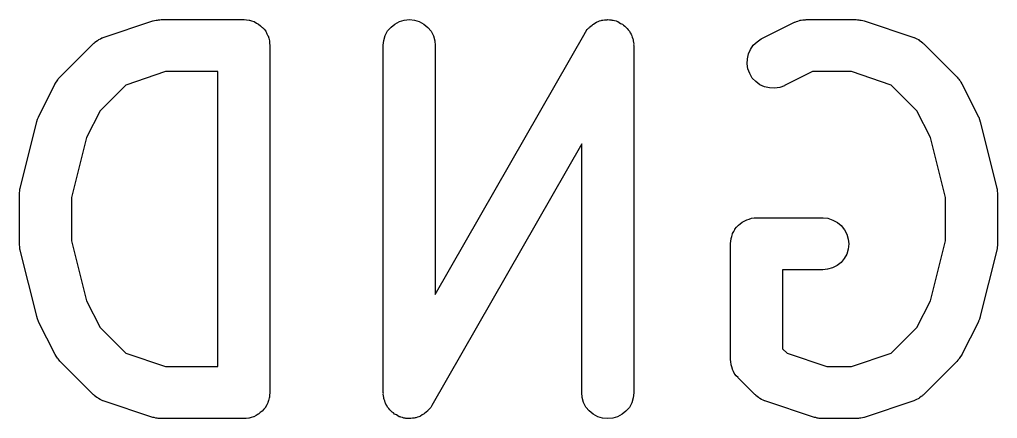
# Model space of a CAD drawing. Extents: x 129.3 to 161.9, y -126.2 to -63.9.
# Drawn here: x 131.815 to 134.631, y -103.397 to -102.247 of the extents above; entities that cross this region are included whole.
import ezdxf

# ---------------------------------------------------------------- set-up
doc = ezdxf.new("R2010")
doc.units = 0
doc.layers.add('BLACK', color=7, linetype='CONTINUOUS')

msp = doc.modelspace()

# ---------------------------------------------------------------- linework, layer by layer
at = {"layer": 'BLACK', "linetype": 'CONTINUOUS'}
for p, q in [((132.212, -102.249), (132.215, -102.248)), ((132.215, -102.248), (132.219, -102.248)), ((132.219, -102.248), (132.223, -102.247)), ((132.223, -102.247), (132.461, -102.247)), ((132.461, -102.247), (132.462, -102.247)), ((132.462, -102.247), (132.462, -102.247)), ((132.462, -102.247), (132.462, -102.247)), ((132.462, -102.247), (132.462, -102.247)), ((132.462, -102.247), (132.469, -102.248)), ((132.469, -102.248), (132.476, -102.249)), ((132.923, -102.249), (132.938, -102.247)), ((132.938, -102.247), (132.952, -102.249)), ((133.495, -102.249), (133.499, -102.248)), ((133.499, -102.248), (133.504, -102.248)), ((133.504, -102.248), (133.507, -102.248)), ((133.507, -102.248), (133.509, -102.247)), ((133.509, -102.247), (133.514, -102.248)), ((133.514, -102.248), (133.519, -102.248)), ((133.519, -102.248), (133.521, -102.249)), ((134.066, -102.249), (134.071, -102.248)), ((134.071, -102.248), (134.076, -102.248)), ((134.076, -102.248), (134.078, -102.248)), ((134.078, -102.248), (134.08, -102.247)), ((134.08, -102.247), (134.223, -102.247)), ((134.223, -102.247), (134.224, -102.247)), ((134.224, -102.247), (134.228, -102.248)), ((134.228, -102.248), (134.232, -102.248)), ((134.232, -102.248), (134.235, -102.249)), ((132.056, -102.299), (132.199, -102.251)), ((132.199, -102.251), (132.2, -102.251)), ((132.2, -102.251), (132.204, -102.25)), ((132.204, -102.25), (132.208, -102.249)), ((132.208, -102.249), (132.212, -102.249)), ((132.476, -102.249), (132.476, -102.249)), ((132.476, -102.249), (132.477, -102.249)), ((132.477, -102.249), (132.483, -102.251)), ((132.483, -102.251), (132.49, -102.253)), ((132.49, -102.253), (132.49, -102.253)), ((132.49, -102.253), (132.491, -102.253)), ((132.491, -102.253), (132.497, -102.257)), ((132.497, -102.257), (132.503, -102.26)), ((132.503, -102.26), (132.503, -102.26)), ((132.503, -102.26), (132.503, -102.26)), ((132.503, -102.26), (132.509, -102.265)), ((132.509, -102.265), (132.514, -102.27)), ((132.514, -102.27), (132.514, -102.27)), ((132.514, -102.27), (132.515, -102.27)), ((132.515, -102.27), (132.519, -102.275)), ((132.519, -102.275), (132.524, -102.281)), ((132.875, -102.28), (132.885, -102.269)), ((132.885, -102.269), (132.896, -102.26)), ((132.896, -102.26), (132.909, -102.253)), ((132.909, -102.253), (132.923, -102.249)), ((132.952, -102.249), (132.966, -102.253)), ((132.966, -102.253), (132.979, -102.26)), ((132.979, -102.26), (132.991, -102.27)), ((132.991, -102.27), (133, -102.281)), ((133.447, -102.28), (133.45, -102.276)), ((133.45, -102.276), (133.453, -102.272)), ((133.453, -102.272), (133.455, -102.271)), ((133.455, -102.271), (133.456, -102.269)), ((133.456, -102.269), (133.46, -102.266)), ((133.46, -102.266), (133.464, -102.263)), ((133.464, -102.263), (133.466, -102.261)), ((133.466, -102.261), (133.468, -102.26)), ((133.468, -102.26), (133.472, -102.257)), ((133.472, -102.257), (133.476, -102.255)), ((133.476, -102.255), (133.478, -102.254)), ((133.478, -102.254), (133.481, -102.253)), ((133.481, -102.253), (133.485, -102.251)), ((133.485, -102.251), (133.49, -102.25)), ((133.49, -102.25), (133.492, -102.249)), ((133.492, -102.249), (133.495, -102.249)), ((133.521, -102.249), (133.524, -102.249)), ((133.524, -102.249), (133.528, -102.25)), ((133.528, -102.25), (133.533, -102.251)), ((133.533, -102.251), (133.535, -102.252)), ((133.535, -102.252), (133.538, -102.253)), ((133.538, -102.253), (133.542, -102.256)), ((133.542, -102.256), (133.546, -102.258)), ((133.546, -102.258), (133.548, -102.259)), ((133.548, -102.259), (133.551, -102.26)), ((133.551, -102.26), (133.554, -102.263)), ((133.554, -102.263), (133.558, -102.266)), ((133.558, -102.266), (133.56, -102.268)), ((133.56, -102.268), (133.562, -102.27)), ((133.562, -102.27), (133.565, -102.273)), ((133.565, -102.273), (133.568, -102.277)), ((133.568, -102.277), (133.57, -102.279)), ((133.951, -102.303), (134.047, -102.255)), ((134.047, -102.255), (134.048, -102.255)), ((134.048, -102.255), (134.05, -102.254)), ((134.05, -102.254), (134.052, -102.253)), ((134.052, -102.253), (134.056, -102.252)), ((134.056, -102.252), (134.061, -102.25)), ((134.061, -102.25), (134.063, -102.249)), ((134.063, -102.249), (134.066, -102.249)), ((134.235, -102.249), (134.239, -102.249)), ((134.239, -102.249), (134.243, -102.25)), ((134.243, -102.25), (134.247, -102.251)), ((134.247, -102.251), (134.39, -102.299)), ((132.041, -102.306), (132.043, -102.305)), ((132.043, -102.305), (132.048, -102.303)), ((132.048, -102.303), (132.052, -102.3)), ((132.052, -102.3), (132.054, -102.3)), ((132.054, -102.3), (132.056, -102.299)), ((132.524, -102.281), (132.524, -102.281)), ((132.524, -102.281), (132.524, -102.281)), ((132.524, -102.281), (132.527, -102.288)), ((132.527, -102.288), (132.53, -102.294)), ((132.53, -102.294), (132.531, -102.294)), ((132.531, -102.294), (132.531, -102.294)), ((132.531, -102.294), (132.533, -102.301)), ((132.533, -102.301), (132.535, -102.308)), ((132.864, -102.307), (132.868, -102.293)), ((132.868, -102.293), (132.875, -102.28)), ((133, -102.281), (133.007, -102.294)), ((133.007, -102.294), (133.011, -102.308)), ((133.012, -103.04), (133.444, -102.285)), ((133.444, -102.284), (133.446, -102.282)), ((133.444, -102.285), (133.444, -102.284)), ((133.446, -102.282), (133.447, -102.28)), ((133.57, -102.279), (133.571, -102.281)), ((133.571, -102.281), (133.573, -102.285)), ((133.573, -102.285), (133.576, -102.289)), ((133.576, -102.289), (133.577, -102.292)), ((133.577, -102.292), (133.578, -102.294)), ((133.578, -102.294), (133.579, -102.298)), ((133.579, -102.298), (133.581, -102.303)), ((133.581, -102.303), (133.582, -102.305)), ((133.582, -102.305), (133.582, -102.308)), ((133.939, -102.311), (133.951, -102.303)), ((134.39, -102.299), (134.391, -102.299)), ((134.391, -102.299), (134.393, -102.3)), ((134.393, -102.3), (134.395, -102.301)), ((134.395, -102.301), (134.399, -102.303)), ((134.399, -102.303), (134.404, -102.305)), ((134.404, -102.305), (134.406, -102.307)), ((131.932, -102.412), (132.027, -102.317)), ((132.027, -102.317), (132.028, -102.316)), ((132.028, -102.316), (132.03, -102.315)), ((132.03, -102.315), (132.031, -102.313)), ((132.031, -102.313), (132.035, -102.31)), ((132.035, -102.31), (132.039, -102.307)), ((132.039, -102.307), (132.041, -102.306)), ((132.535, -102.308), (132.535, -102.308)), ((132.535, -102.308), (132.535, -102.308)), ((132.535, -102.308), (132.535, -102.315)), ((132.535, -102.315), (132.536, -102.322)), ((132.536, -102.322), (132.536, -103.322)), ((132.862, -102.321), (132.864, -102.307)), ((132.862, -102.322), (132.862, -102.321)), ((132.862, -103.322), (132.862, -102.322)), ((133.011, -102.308), (133.012, -102.322)), ((133.012, -102.322), (133.012, -103.04)), ((133.582, -102.308), (133.583, -102.313)), ((133.583, -102.313), (133.584, -102.317)), ((133.584, -102.317), (133.583, -102.32)), ((133.583, -102.32), (133.584, -102.322)), ((133.584, -102.322), (133.584, -103.322)), ((133.914, -102.346), (133.92, -102.333)), ((133.92, -102.333), (133.928, -102.321)), ((133.928, -102.321), (133.939, -102.311)), ((134.406, -102.307), (134.408, -102.308)), ((134.408, -102.308), (134.412, -102.311)), ((134.412, -102.311), (134.416, -102.314)), ((134.416, -102.314), (134.417, -102.316)), ((134.417, -102.316), (134.419, -102.317)), ((134.419, -102.317), (134.514, -102.412)), ((133.91, -102.375), (133.911, -102.36)), ((133.911, -102.36), (133.914, -102.346)), ((133.912, -102.389), (133.91, -102.375)), ((133.918, -102.403), (133.912, -102.389)), ((131.926, -102.418), (131.929, -102.415)), ((131.929, -102.415), (131.932, -102.412)), ((132.235, -102.397), (132.121, -102.436)), ((132.386, -102.397), (132.235, -102.397)), ((132.386, -103.247), (132.386, -102.397)), ((133.925, -102.416), (133.918, -102.403)), ((133.935, -102.426), (133.925, -102.416)), ((134.098, -102.397), (134.018, -102.437)), ((134.211, -102.397), (134.098, -102.397)), ((134.325, -102.436), (134.211, -102.397)), ((134.514, -102.412), (134.515, -102.413)), ((134.515, -102.413), (134.517, -102.416)), ((134.517, -102.416), (134.52, -102.419)), ((131.87, -102.527), (131.918, -102.432)), ((131.918, -102.431), (131.921, -102.427)), ((131.918, -102.432), (131.918, -102.431)), ((131.921, -102.427), (131.923, -102.424)), ((131.923, -102.424), (131.925, -102.421)), ((131.925, -102.421), (131.926, -102.418)), ((132.121, -102.436), (132.047, -102.51)), ((133.947, -102.435), (133.935, -102.426)), ((133.96, -102.441), (133.947, -102.435)), ((133.975, -102.444), (133.96, -102.441)), ((133.989, -102.445), (133.975, -102.444)), ((134.004, -102.443), (133.989, -102.445)), ((134.018, -102.438), (134.004, -102.443)), ((134.018, -102.437), (134.018, -102.438)), ((134.399, -102.51), (134.325, -102.436)), ((134.52, -102.419), (134.522, -102.422)), ((134.522, -102.422), (134.524, -102.424)), ((134.524, -102.424), (134.526, -102.428)), ((134.526, -102.428), (134.528, -102.432)), ((134.528, -102.432), (134.576, -102.527)), ((131.867, -102.534), (131.87, -102.528)), ((131.87, -102.528), (131.87, -102.527)), ((131.87, -102.527), (131.87, -102.527)), ((132.047, -102.51), (132.008, -102.587)), ((134.438, -102.587), (134.399, -102.51)), ((134.576, -102.527), (134.576, -102.528)), ((134.576, -102.528), (134.576, -102.528)), ((134.576, -102.528), (134.577, -102.528)), ((134.577, -102.528), (134.579, -102.535)), ((131.817, -102.733), (131.865, -102.542)), ((131.865, -102.541), (131.867, -102.534)), ((131.865, -102.542), (131.865, -102.541)), ((131.865, -102.541), (131.865, -102.541)), ((131.865, -102.541), (131.865, -102.541)), ((134.579, -102.535), (134.581, -102.542)), ((134.581, -102.542), (134.581, -102.542)), ((134.581, -102.542), (134.581, -102.542)), ((134.581, -102.542), (134.629, -102.733)), ((132.008, -102.587), (131.965, -102.76)), ((133.434, -102.605), (133.002, -103.36)), ((133.434, -103.322), (133.434, -102.605)), ((134.481, -102.76), (134.438, -102.587)), ((131.815, -102.747), (131.816, -102.741)), ((131.815, -102.749), (131.815, -102.747)), ((131.815, -102.75), (131.815, -102.749)), ((131.815, -102.751), (131.815, -102.75)), ((131.815, -102.894), (131.815, -102.751)), ((131.816, -102.735), (131.817, -102.734)), ((131.816, -102.741), (131.816, -102.735)), ((131.817, -102.734), (131.817, -102.733)), ((134.629, -102.733), (134.629, -102.734)), ((134.629, -102.734), (134.63, -102.735)), ((134.63, -102.735), (134.63, -102.736)), ((134.63, -102.736), (134.63, -102.742)), ((134.63, -102.742), (134.631, -102.748)), ((134.631, -102.748), (134.631, -102.75)), ((134.631, -102.75), (134.631, -102.751)), ((134.631, -102.751), (134.631, -102.894)), ((131.965, -102.76), (131.965, -102.885)), ((134.481, -102.885), (134.481, -102.76)), ((133.884, -102.841), (133.885, -102.84)), ((133.885, -102.84), (133.89, -102.836)), ((133.885, -102.84), (133.885, -102.84)), ((133.89, -102.836), (133.896, -102.831)), ((133.896, -102.831), (133.902, -102.828)), ((133.896, -102.831), (133.896, -102.831)), ((133.896, -102.831), (133.896, -102.831)), ((133.902, -102.828), (133.909, -102.824)), ((133.909, -102.824), (133.916, -102.822)), ((133.909, -102.824), (133.909, -102.824)), ((133.909, -102.824), (133.909, -102.824)), ((133.916, -102.822), (133.923, -102.82)), ((133.923, -102.82), (133.93, -102.819)), ((133.923, -102.82), (133.923, -102.82)), ((133.923, -102.82), (133.923, -102.82)), ((133.93, -102.819), (133.937, -102.819)), ((133.937, -102.819), (134.128, -102.819)), ((134.128, -102.819), (134.129, -102.819)), ((134.129, -102.819), (134.143, -102.82)), ((134.143, -102.82), (134.157, -102.825)), ((134.157, -102.825), (134.17, -102.832)), ((134.17, -102.832), (134.181, -102.841)), ((133.866, -102.872), (133.868, -102.865)), ((133.868, -102.864), (133.872, -102.858)), ((133.868, -102.865), (133.868, -102.864)), ((133.868, -102.865), (133.868, -102.865)), ((133.872, -102.858), (133.875, -102.852)), ((133.875, -102.851), (133.88, -102.846)), ((133.875, -102.852), (133.875, -102.851)), ((133.875, -102.852), (133.875, -102.852)), ((133.88, -102.846), (133.884, -102.841)), ((134.181, -102.841), (134.191, -102.853)), ((134.191, -102.853), (134.197, -102.866)), ((134.197, -102.866), (134.201, -102.88)), ((131.815, -102.895), (131.815, -102.894)), ((131.815, -102.896), (131.815, -102.895)), ((131.816, -102.902), (131.815, -102.896)), ((131.965, -102.885), (132.008, -103.058)), ((133.862, -102.893), (133.863, -102.886)), ((133.862, -102.894), (133.862, -102.893)), ((133.862, -102.893), (133.862, -102.893)), ((133.862, -102.893), (133.862, -102.893)), ((133.862, -102.893), (133.862, -102.893)), ((133.862, -103.227), (133.862, -102.894)), ((133.863, -102.886), (133.864, -102.879)), ((133.864, -102.878), (133.866, -102.872)), ((133.864, -102.879), (133.864, -102.878)), ((133.864, -102.878), (133.864, -102.878)), ((134.201, -102.88), (134.203, -102.894)), ((134.203, -102.894), (134.201, -102.909)), ((134.438, -103.058), (134.481, -102.885)), ((134.631, -102.894), (134.631, -102.895)), ((134.631, -102.895), (134.631, -102.896)), ((134.631, -102.896), (134.631, -102.898)), ((131.816, -102.908), (131.816, -102.902)), ((131.816, -102.91), (131.816, -102.908)), ((131.817, -102.911), (131.816, -102.91)), ((131.817, -102.912), (131.817, -102.911)), ((131.865, -103.102), (131.817, -102.912)), ((134.197, -102.923), (134.19, -102.936)), ((134.201, -102.909), (134.197, -102.923)), ((134.629, -102.912), (134.581, -103.102)), ((134.63, -102.909), (134.629, -102.911)), ((134.629, -102.911), (134.629, -102.912)), ((134.631, -102.898), (134.63, -102.903)), ((134.63, -102.903), (134.63, -102.909)), ((134.181, -102.947), (134.169, -102.956)), ((134.19, -102.936), (134.181, -102.947)), ((134.128, -102.969), (134.012, -102.969)), ((134.012, -102.969), (134.012, -103.196)), ((134.142, -102.967), (134.128, -102.969)), ((134.156, -102.963), (134.142, -102.967)), ((134.169, -102.956), (134.156, -102.963)), ((132.008, -103.058), (132.047, -103.135)), ((134.399, -103.135), (134.438, -103.058)), ((131.865, -103.103), (131.865, -103.102)), ((131.867, -103.11), (131.865, -103.103)), ((131.865, -103.103), (131.865, -103.103)), ((131.869, -103.116), (131.867, -103.11)), ((131.87, -103.117), (131.869, -103.116)), ((131.87, -103.118), (131.87, -103.117)), ((131.87, -103.117), (131.87, -103.117)), ((131.918, -103.213), (131.87, -103.118)), ((134.576, -103.118), (134.528, -103.213)), ((134.579, -103.111), (134.576, -103.117)), ((134.576, -103.117), (134.576, -103.118)), ((134.576, -103.118), (134.576, -103.118)), ((134.581, -103.104), (134.579, -103.111)), ((134.581, -103.102), (134.581, -103.103)), ((134.581, -103.103), (134.581, -103.104)), ((134.581, -103.104), (134.581, -103.104)), ((132.047, -103.135), (132.121, -103.209)), ((134.325, -103.209), (134.399, -103.135)), ((134.012, -103.196), (134.025, -103.209)), ((131.92, -103.217), (131.918, -103.213)), ((131.922, -103.22), (131.92, -103.217)), ((131.924, -103.223), (131.922, -103.22)), ((131.926, -103.225), (131.924, -103.223)), ((131.929, -103.229), (131.926, -103.225)), ((131.931, -103.232), (131.929, -103.229)), ((131.932, -103.233), (131.931, -103.232)), ((132.027, -103.328), (131.932, -103.233)), ((132.121, -103.209), (132.235, -103.247)), ((133.863, -103.234), (133.862, -103.227)), ((133.864, -103.241), (133.863, -103.234)), ((134.025, -103.209), (134.14, -103.247)), ((134.211, -103.247), (134.325, -103.209)), ((134.514, -103.233), (134.419, -103.328)), ((134.517, -103.229), (134.514, -103.233)), ((134.52, -103.226), (134.517, -103.229)), ((134.521, -103.224), (134.52, -103.226)), ((134.523, -103.221), (134.521, -103.224)), ((134.525, -103.218), (134.523, -103.221)), ((134.528, -103.214), (134.525, -103.218)), ((134.528, -103.213), (134.528, -103.214)), ((132.235, -103.247), (132.386, -103.247)), ((133.864, -103.242), (133.864, -103.241)), ((133.864, -103.241), (133.864, -103.241)), ((133.866, -103.248), (133.864, -103.242)), ((133.868, -103.255), (133.866, -103.248)), ((133.868, -103.256), (133.868, -103.255)), ((133.868, -103.255), (133.868, -103.255)), ((133.871, -103.262), (133.868, -103.256)), ((133.874, -103.268), (133.871, -103.262)), ((134.14, -103.247), (134.211, -103.247)), ((133.875, -103.268), (133.874, -103.268)), ((133.875, -103.269), (133.875, -103.268)), ((133.879, -103.274), (133.875, -103.269)), ((133.884, -103.279), (133.879, -103.274)), ((133.884, -103.28), (133.884, -103.279)), ((133.932, -103.328), (133.884, -103.28)), ((133.884, -103.28), (133.884, -103.28)), ((133.884, -103.28), (133.884, -103.28)), ((133.884, -103.28), (133.884, -103.28)), ((132.029, -103.329), (132.027, -103.328)), ((132.03, -103.331), (132.029, -103.329)), ((132.034, -103.334), (132.03, -103.331)), ((132.038, -103.337), (132.034, -103.334)), ((132.04, -103.338), (132.038, -103.337)), ((132.042, -103.339), (132.04, -103.338)), ((132.047, -103.342), (132.042, -103.339)), ((132.051, -103.344), (132.047, -103.342)), ((132.053, -103.345), (132.051, -103.344)), ((132.055, -103.346), (132.053, -103.345)), ((132.056, -103.346), (132.055, -103.346)), ((132.199, -103.394), (132.056, -103.346)), ((132.532, -103.345), (132.53, -103.351)), ((132.534, -103.338), (132.532, -103.345)), ((132.535, -103.337), (132.534, -103.338)), ((132.534, -103.338), (132.534, -103.338)), ((132.536, -103.323), (132.535, -103.33)), ((132.535, -103.33), (132.535, -103.337)), ((132.536, -103.322), (132.536, -103.323)), ((132.536, -103.323), (132.536, -103.323)), ((132.536, -103.323), (132.536, -103.323)), ((132.536, -103.323), (132.536, -103.323)), ((132.863, -103.325), (132.862, -103.322)), ((132.862, -103.327), (132.863, -103.325)), ((132.863, -103.332), (132.862, -103.327)), ((132.864, -103.337), (132.863, -103.332)), ((132.864, -103.339), (132.864, -103.337)), ((132.865, -103.342), (132.864, -103.339)), ((132.867, -103.346), (132.865, -103.342)), ((132.868, -103.351), (132.867, -103.346)), ((133.435, -103.337), (133.434, -103.322)), ((133.439, -103.351), (133.435, -103.337)), ((133.582, -103.338), (133.578, -103.352)), ((133.584, -103.323), (133.582, -103.338)), ((133.584, -103.322), (133.584, -103.323)), ((133.934, -103.329), (133.932, -103.328)), ((133.935, -103.331), (133.934, -103.329)), ((133.939, -103.334), (133.935, -103.331)), ((133.943, -103.337), (133.939, -103.334)), ((133.945, -103.338), (133.943, -103.337)), ((133.947, -103.339), (133.945, -103.338)), ((133.952, -103.342), (133.947, -103.339)), ((133.956, -103.344), (133.952, -103.342)), ((133.958, -103.345), (133.956, -103.344)), ((133.96, -103.346), (133.958, -103.345)), ((133.961, -103.346), (133.96, -103.346)), ((134.104, -103.394), (133.961, -103.346)), ((134.39, -103.346), (134.247, -103.394)), ((134.392, -103.345), (134.39, -103.346)), ((134.394, -103.344), (134.392, -103.345)), ((134.398, -103.342), (134.394, -103.344)), ((134.403, -103.34), (134.398, -103.342)), ((134.405, -103.339), (134.403, -103.34)), ((134.407, -103.338), (134.405, -103.339)), ((134.411, -103.334), (134.407, -103.338)), ((134.415, -103.332), (134.411, -103.334)), ((134.416, -103.33), (134.415, -103.332)), ((134.418, -103.329), (134.416, -103.33)), ((134.419, -103.328), (134.418, -103.329)), ((132.518, -103.37), (132.514, -103.376)), ((132.523, -103.365), (132.518, -103.37)), ((132.527, -103.358), (132.523, -103.364)), ((132.523, -103.364), (132.523, -103.365)), ((132.523, -103.365), (132.523, -103.365)), ((132.53, -103.352), (132.527, -103.358)), ((132.53, -103.351), (132.53, -103.352)), ((132.53, -103.352), (132.53, -103.352)), ((132.869, -103.353), (132.868, -103.351)), ((132.87, -103.356), (132.869, -103.353)), ((132.873, -103.36), (132.87, -103.356)), ((132.875, -103.364), (132.873, -103.36)), ((132.876, -103.366), (132.875, -103.364)), ((132.878, -103.368), (132.876, -103.366)), ((132.881, -103.372), (132.878, -103.368)), ((132.884, -103.375), (132.881, -103.372)), ((132.886, -103.377), (132.884, -103.375)), ((132.991, -103.374), (132.99, -103.376)), ((132.993, -103.372), (132.991, -103.374)), ((132.996, -103.368), (132.993, -103.372)), ((132.999, -103.365), (132.996, -103.368)), ((133, -103.363), (132.999, -103.365)), ((133.002, -103.36), (133, -103.363)), ((133.002, -103.36), (133.002, -103.36)), ((133.446, -103.364), (133.439, -103.351)), ((133.455, -103.375), (133.446, -103.364)), ((133.467, -103.385), (133.455, -103.375)), ((133.571, -103.365), (133.561, -103.376)), ((133.578, -103.352), (133.571, -103.365)), ((132.203, -103.394), (132.199, -103.394)), ((132.207, -103.396), (132.203, -103.394)), ((132.211, -103.396), (132.207, -103.396)), ((132.214, -103.397), (132.211, -103.396)), ((132.218, -103.397), (132.214, -103.397)), ((132.222, -103.397), (132.218, -103.397)), ((132.223, -103.397), (132.222, -103.397)), ((132.461, -103.397), (132.223, -103.397)), ((132.468, -103.397), (132.461, -103.397)), ((132.475, -103.396), (132.468, -103.397)), ((132.476, -103.396), (132.475, -103.396)), ((132.475, -103.396), (132.475, -103.396)), ((132.482, -103.394), (132.476, -103.396)), ((132.489, -103.392), (132.482, -103.394)), ((132.49, -103.392), (132.489, -103.392)), ((132.489, -103.392), (132.489, -103.392)), ((132.496, -103.388), (132.49, -103.392)), ((132.502, -103.385), (132.496, -103.388)), ((132.503, -103.385), (132.502, -103.385)), ((132.502, -103.385), (132.502, -103.385)), ((132.508, -103.38), (132.503, -103.385)), ((132.514, -103.376), (132.508, -103.38)), ((132.514, -103.376), (132.514, -103.376)), ((132.514, -103.376), (132.514, -103.376)), ((132.888, -103.379), (132.886, -103.377)), ((132.892, -103.381), (132.888, -103.379)), ((132.895, -103.385), (132.892, -103.381)), ((132.898, -103.386), (132.895, -103.385)), ((132.9, -103.387), (132.898, -103.386)), ((132.904, -103.389), (132.9, -103.387)), ((132.908, -103.392), (132.904, -103.389)), ((132.911, -103.392), (132.908, -103.392)), ((132.913, -103.393), (132.911, -103.392)), ((132.918, -103.394), (132.913, -103.393)), ((132.922, -103.396), (132.918, -103.394)), ((132.925, -103.396), (132.922, -103.396)), ((132.927, -103.397), (132.925, -103.396)), ((132.932, -103.397), (132.927, -103.397)), ((132.937, -103.397), (132.932, -103.397)), ((132.939, -103.397), (132.937, -103.397)), ((132.942, -103.397), (132.939, -103.397)), ((132.947, -103.396), (132.942, -103.397)), ((132.951, -103.396), (132.947, -103.396)), ((132.954, -103.395), (132.951, -103.396)), ((132.956, -103.395), (132.954, -103.395)), ((132.961, -103.393), (132.956, -103.395)), ((132.965, -103.392), (132.961, -103.393)), ((132.968, -103.391), (132.965, -103.392)), ((132.97, -103.39), (132.968, -103.391)), ((132.974, -103.387), (132.97, -103.39)), ((132.978, -103.385), (132.974, -103.387)), ((132.98, -103.384), (132.978, -103.385)), ((132.982, -103.382), (132.98, -103.384)), ((132.986, -103.379), (132.982, -103.382)), ((132.99, -103.376), (132.986, -103.379)), ((133.48, -103.392), (133.467, -103.385)), ((133.494, -103.396), (133.48, -103.392)), ((133.508, -103.397), (133.494, -103.396)), ((133.523, -103.396), (133.508, -103.397)), ((133.537, -103.392), (133.523, -103.396)), ((133.55, -103.385), (133.537, -103.392)), ((133.561, -103.376), (133.55, -103.385)), ((134.108, -103.394), (134.104, -103.394)), ((134.112, -103.396), (134.108, -103.394)), ((134.115, -103.396), (134.112, -103.396)), ((134.118, -103.397), (134.115, -103.396)), ((134.123, -103.397), (134.118, -103.397)), ((134.127, -103.397), (134.123, -103.397)), ((134.128, -103.397), (134.127, -103.397)), ((134.223, -103.397), (134.128, -103.397)), ((134.227, -103.397), (134.223, -103.397)), ((134.231, -103.397), (134.227, -103.397)), ((134.234, -103.396), (134.231, -103.397)), ((134.238, -103.396), (134.234, -103.396)), ((134.242, -103.395), (134.238, -103.396)), ((134.246, -103.394), (134.242, -103.395)), ((134.247, -103.394), (134.246, -103.394))]:
    msp.add_line(p, q, dxfattribs=at)

doc.saveas('drawing.dxf')
